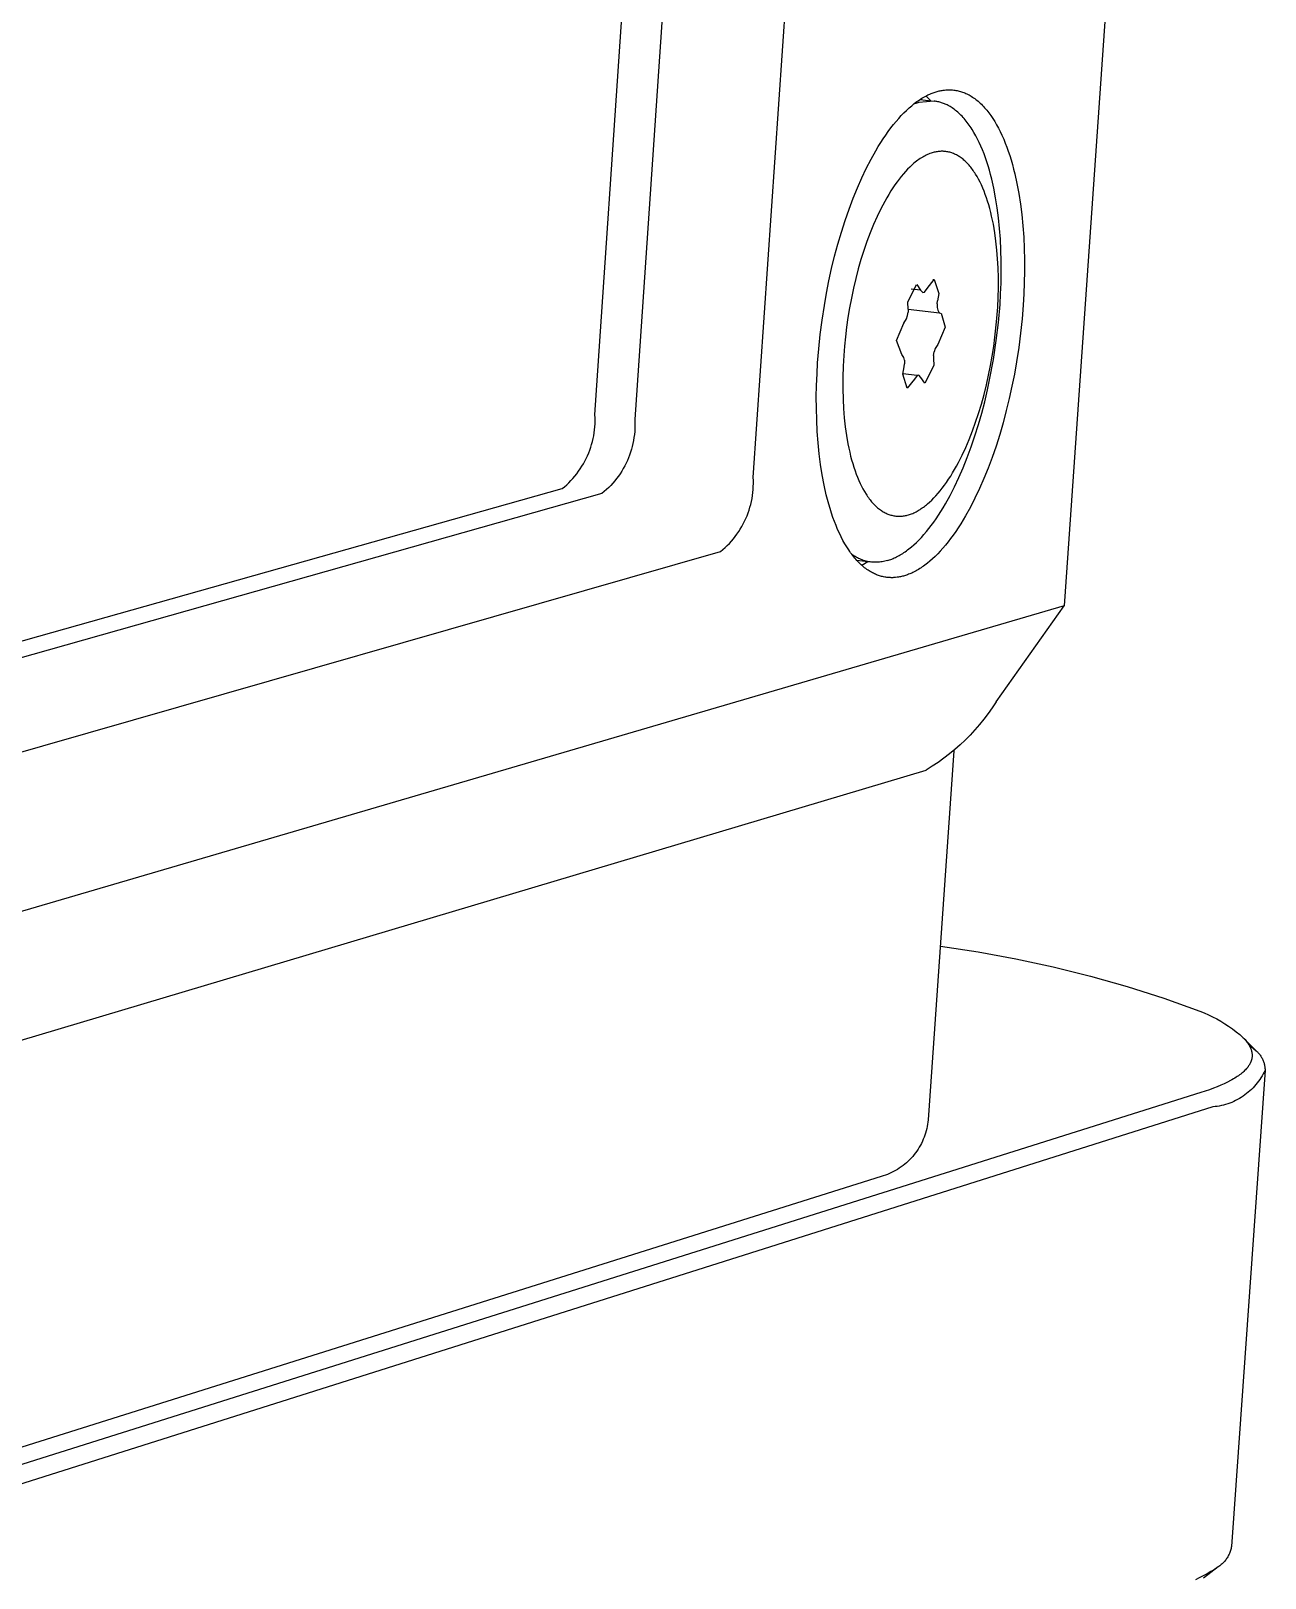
# Model space of a CAD drawing. Header units: millimetres. Extents: x -573 to 3430, y 0 to 3769.
# Drawn here: x 1821.39 to 1840.83, y 327.97 to 352.34 of the extents above; entities that cross this region are included whole.
import ezdxf

# ---------------------------------------------------------------- set-up
doc = ezdxf.new("R2010")
doc.units = ezdxf.units.MM
doc.layers.add('01 Basic thick', color=7, linetype='Continuous', lineweight=35)

msp = doc.modelspace()

# ---------------------------------------------------------------- linework, layer by layer
at = {"layer": '01 Basic thick', "lineweight": -3}
for p, q in [((1839.947, 376.052), (1837.663, 343.284)), ((1832.766, 345.304), (1834.551, 371.412)), ((1830.272, 346.294), (1831.899, 370.324)), ((1832.531, 370.265), (1830.899, 346.218)), ((1835.566, 351.352), (1835.582, 351.359)), ((1835.582, 351.359), (1835.599, 351.365)), ((1835.599, 351.365), (1835.614, 351.371)), ((1835.614, 351.371), (1835.63, 351.376)), ((1835.63, 351.376), (1835.646, 351.381)), ((1835.646, 351.381), (1835.662, 351.386)), ((1835.662, 351.386), (1835.678, 351.39)), ((1835.678, 351.39), (1835.694, 351.394)), ((1835.694, 351.394), (1835.71, 351.397)), ((1835.71, 351.397), (1835.725, 351.401)), ((1835.725, 351.401), (1835.741, 351.403)), ((1835.741, 351.403), (1835.757, 351.406)), ((1835.757, 351.406), (1835.778, 351.408)), ((1835.778, 351.408), (1835.799, 351.41)), ((1835.799, 351.41), (1835.819, 351.412)), ((1835.819, 351.412), (1835.84, 351.412)), ((1835.84, 351.412), (1835.861, 351.412)), ((1835.861, 351.412), (1835.882, 351.412)), ((1835.882, 351.412), (1835.903, 351.41)), ((1835.903, 351.41), (1835.924, 351.408)), ((1835.924, 351.408), (1835.941, 351.406)), ((1835.941, 351.406), (1835.959, 351.403)), ((1835.959, 351.403), (1835.976, 351.4)), ((1835.976, 351.4), (1835.994, 351.396)), ((1835.994, 351.396), (1836.011, 351.392)), ((1836.011, 351.392), (1836.029, 351.387)), ((1836.029, 351.387), (1836.046, 351.382)), ((1836.046, 351.382), (1836.064, 351.376)), ((1836.064, 351.376), (1836.081, 351.37)), ((1836.081, 351.37), (1836.098, 351.363)), ((1836.098, 351.363), (1836.116, 351.355)), ((1835.18, 351.088), (1835.221, 351.126)), ((1835.221, 351.126), (1835.262, 351.161)), ((1835.262, 351.161), (1835.302, 351.194)), ((1835.376, 351.213), (1835.29, 351.184)), ((1835.302, 351.194), (1835.323, 351.21)), ((1835.318, 351.206), (1835.33, 351.199)), ((1835.323, 351.21), (1835.343, 351.225)), ((1835.343, 351.225), (1835.363, 351.239)), ((1835.363, 351.239), (1835.383, 351.253)), ((1835.617, 351.232), (1835.376, 351.213)), ((1835.383, 351.253), (1835.403, 351.266)), ((1835.391, 351.258), (1835.617, 351.233)), ((1835.403, 351.266), (1835.423, 351.278)), ((1835.423, 351.278), (1835.442, 351.29)), ((1835.442, 351.29), (1835.462, 351.301)), ((1835.462, 351.301), (1835.482, 351.312)), ((1835.482, 351.312), (1835.501, 351.322)), ((1835.564, 351.239), (1835.489, 351.313)), ((1835.501, 351.322), (1835.518, 351.33)), ((1835.518, 351.33), (1835.534, 351.338)), ((1835.534, 351.338), (1835.55, 351.345)), ((1835.55, 351.345), (1835.566, 351.352)), ((1835.631, 351.231), (1835.617, 351.232)), ((1835.646, 351.228), (1835.631, 351.231)), ((1835.66, 351.226), (1835.646, 351.228)), ((1835.675, 351.223), (1835.66, 351.226)), ((1835.69, 351.22), (1835.675, 351.223)), ((1835.704, 351.216), (1835.69, 351.22)), ((1835.719, 351.212), (1835.704, 351.216)), ((1835.733, 351.207), (1835.719, 351.212)), ((1835.747, 351.203), (1835.733, 351.207)), ((1835.762, 351.197), (1835.747, 351.203)), ((1835.776, 351.192), (1835.762, 351.197)), ((1835.791, 351.186), (1835.776, 351.192)), ((1835.805, 351.179), (1835.791, 351.186)), ((1835.819, 351.173), (1835.805, 351.179)), ((1835.834, 351.165), (1835.819, 351.173)), ((1835.848, 351.158), (1835.834, 351.165)), ((1835.866, 351.148), (1835.848, 351.158)), ((1835.883, 351.137), (1835.866, 351.148)), ((1835.901, 351.126), (1835.883, 351.137)), ((1835.918, 351.114), (1835.901, 351.126)), ((1835.936, 351.101), (1835.918, 351.114)), ((1836.116, 351.355), (1836.133, 351.347)), ((1836.133, 351.347), (1836.15, 351.339)), ((1836.15, 351.339), (1836.167, 351.33)), ((1836.167, 351.33), (1836.184, 351.32)), ((1836.184, 351.32), (1836.201, 351.31)), ((1836.201, 351.31), (1836.219, 351.298)), ((1836.219, 351.298), (1836.237, 351.286)), ((1836.237, 351.286), (1836.255, 351.274)), ((1836.255, 351.274), (1836.273, 351.26)), ((1836.273, 351.26), (1836.29, 351.246)), ((1836.29, 351.246), (1836.308, 351.232)), ((1836.308, 351.232), (1836.325, 351.216)), ((1836.325, 351.216), (1836.343, 351.2)), ((1836.343, 351.2), (1836.36, 351.184)), ((1836.36, 351.184), (1836.377, 351.167)), ((1836.377, 351.167), (1836.394, 351.149)), ((1836.394, 351.149), (1836.411, 351.13)), ((1836.411, 351.13), (1836.427, 351.111)), ((1834.975, 350.863), (1835.016, 350.913)), ((1835.016, 350.913), (1835.057, 350.961)), ((1835.057, 350.961), (1835.098, 351.006)), ((1835.098, 351.006), (1835.139, 351.048)), ((1835.139, 351.048), (1835.18, 351.088)), ((1835.953, 351.088), (1835.936, 351.101)), ((1835.97, 351.074), (1835.953, 351.088)), ((1835.987, 351.059), (1835.97, 351.074)), ((1836.004, 351.044), (1835.987, 351.059)), ((1836.021, 351.028), (1836.004, 351.044)), ((1836.038, 351.011), (1836.021, 351.028)), ((1836.055, 350.994), (1836.038, 351.011)), ((1836.071, 350.976), (1836.055, 350.994)), ((1836.088, 350.958), (1836.071, 350.976)), ((1836.104, 350.939), (1836.088, 350.958)), ((1836.12, 350.919), (1836.104, 350.939)), ((1836.136, 350.899), (1836.12, 350.919)), ((1836.151, 350.878), (1836.136, 350.899)), ((1836.167, 350.857), (1836.151, 350.878)), ((1836.427, 351.111), (1836.444, 351.092)), ((1836.444, 351.092), (1836.46, 351.071)), ((1836.46, 351.071), (1836.476, 351.05)), ((1836.476, 351.05), (1836.492, 351.029)), ((1836.492, 351.029), (1836.508, 351.007)), ((1836.508, 351.007), (1836.539, 350.961)), ((1836.539, 350.961), (1836.57, 350.912)), ((1836.57, 350.912), (1836.6, 350.862)), ((1834.774, 350.58), (1834.813, 350.641)), ((1834.813, 350.641), (1834.852, 350.699)), ((1834.852, 350.699), (1834.893, 350.756)), ((1834.893, 350.756), (1834.934, 350.811)), ((1834.934, 350.811), (1834.975, 350.863)), ((1836.182, 350.835), (1836.167, 350.857)), ((1836.198, 350.812), (1836.182, 350.835)), ((1836.213, 350.788), (1836.198, 350.812)), ((1836.242, 350.74), (1836.213, 350.788)), ((1836.271, 350.689), (1836.242, 350.74)), ((1836.299, 350.636), (1836.271, 350.689)), ((1836.326, 350.58), (1836.299, 350.636)), ((1836.6, 350.862), (1836.629, 350.808)), ((1836.629, 350.808), (1836.657, 350.753)), ((1836.657, 350.753), (1836.684, 350.695)), ((1836.684, 350.695), (1836.711, 350.635)), ((1836.711, 350.635), (1836.736, 350.573)), ((1834.621, 350.317), (1834.697, 350.453)), ((1834.697, 350.453), (1834.735, 350.518)), ((1834.735, 350.518), (1834.774, 350.58)), ((1835.492, 350.383), (1835.473, 350.373)), ((1835.511, 350.391), (1835.492, 350.383)), ((1835.529, 350.399), (1835.511, 350.391)), ((1835.548, 350.407), (1835.529, 350.399)), ((1835.566, 350.413), (1835.548, 350.407)), ((1835.584, 350.419), (1835.566, 350.413)), ((1835.602, 350.424), (1835.584, 350.419)), ((1835.618, 350.428), (1835.602, 350.424)), ((1835.633, 350.432), (1835.618, 350.428)), ((1835.648, 350.435), (1835.633, 350.432)), ((1835.663, 350.437), (1835.648, 350.435)), ((1835.678, 350.439), (1835.663, 350.437)), ((1835.693, 350.441), (1835.678, 350.439)), ((1835.709, 350.442), (1835.693, 350.441)), ((1835.724, 350.443), (1835.709, 350.442)), ((1835.739, 350.443), (1835.724, 350.443)), ((1835.755, 350.443), (1835.739, 350.443)), ((1835.77, 350.442), (1835.755, 350.443)), ((1835.785, 350.441), (1835.77, 350.442)), ((1835.8, 350.439), (1835.785, 350.441)), ((1835.816, 350.437), (1835.8, 350.439)), ((1835.831, 350.434), (1835.816, 350.437)), ((1835.846, 350.431), (1835.831, 350.434)), ((1835.862, 350.427), (1835.846, 350.431)), ((1835.877, 350.423), (1835.862, 350.427)), ((1835.892, 350.418), (1835.877, 350.423)), ((1835.907, 350.412), (1835.892, 350.418)), ((1835.922, 350.407), (1835.907, 350.412)), ((1835.937, 350.4), (1835.922, 350.407)), ((1835.952, 350.393), (1835.937, 350.4)), ((1835.967, 350.386), (1835.952, 350.393)), ((1835.982, 350.378), (1835.967, 350.386)), ((1836.353, 350.522), (1836.326, 350.58)), ((1836.377, 350.464), (1836.353, 350.522)), ((1836.401, 350.404), (1836.377, 350.464)), ((1836.423, 350.342), (1836.401, 350.404)), ((1836.736, 350.573), (1836.76, 350.51)), ((1836.76, 350.51), (1836.784, 350.444)), ((1836.784, 350.444), (1836.806, 350.376)), ((1834.475, 350.023), (1834.547, 350.174)), ((1834.547, 350.174), (1834.621, 350.317)), ((1835.198, 350.162), (1835.164, 350.126)), ((1835.231, 350.195), (1835.198, 350.162)), ((1835.265, 350.226), (1835.231, 350.195)), ((1835.281, 350.241), (1835.265, 350.226)), ((1835.298, 350.255), (1835.281, 350.241)), ((1835.318, 350.271), (1835.298, 350.255)), ((1835.337, 350.287), (1835.318, 350.271)), ((1835.357, 350.301), (1835.337, 350.287)), ((1835.376, 350.315), (1835.357, 350.301)), ((1835.396, 350.328), (1835.376, 350.315)), ((1835.415, 350.341), (1835.396, 350.328)), ((1835.435, 350.352), (1835.415, 350.341)), ((1835.454, 350.363), (1835.435, 350.352)), ((1835.473, 350.373), (1835.454, 350.363)), ((1835.997, 350.369), (1835.982, 350.378)), ((1836.012, 350.36), (1835.997, 350.369)), ((1836.027, 350.35), (1836.012, 350.36)), ((1836.041, 350.34), (1836.027, 350.35)), ((1836.056, 350.329), (1836.041, 350.34)), ((1836.07, 350.317), (1836.056, 350.329)), ((1836.085, 350.305), (1836.07, 350.317)), ((1836.098, 350.293), (1836.085, 350.305)), ((1836.112, 350.28), (1836.098, 350.293)), ((1836.126, 350.267), (1836.112, 350.28)), ((1836.139, 350.253), (1836.126, 350.267)), ((1836.153, 350.238), (1836.139, 350.253)), ((1836.166, 350.223), (1836.153, 350.238)), ((1836.179, 350.208), (1836.166, 350.223)), ((1836.192, 350.192), (1836.179, 350.208)), ((1836.205, 350.175), (1836.192, 350.192)), ((1836.218, 350.158), (1836.205, 350.175)), ((1836.231, 350.14), (1836.218, 350.158)), ((1836.243, 350.122), (1836.231, 350.14)), ((1836.445, 350.278), (1836.423, 350.342)), ((1836.466, 350.212), (1836.445, 350.278)), ((1836.486, 350.145), (1836.466, 350.212)), ((1836.505, 350.076), (1836.486, 350.145)), ((1836.806, 350.376), (1836.828, 350.307)), ((1836.828, 350.307), (1836.848, 350.235)), ((1836.848, 350.235), (1836.868, 350.162)), ((1836.868, 350.162), (1836.886, 350.088)), ((1834.406, 349.866), (1834.475, 350.023)), ((1834.998, 349.916), (1834.965, 349.868)), ((1835.031, 349.962), (1834.998, 349.916)), ((1835.064, 350.006), (1835.031, 349.962)), ((1835.098, 350.048), (1835.064, 350.006)), ((1835.131, 350.088), (1835.098, 350.048)), ((1835.164, 350.126), (1835.131, 350.088)), ((1836.255, 350.103), (1836.243, 350.122)), ((1836.268, 350.084), (1836.255, 350.103)), ((1836.292, 350.044), (1836.268, 350.084)), ((1836.315, 350.002), (1836.292, 350.044)), ((1836.338, 349.959), (1836.315, 350.002)), ((1836.36, 349.913), (1836.338, 349.959)), ((1836.381, 349.865), (1836.36, 349.913)), ((1836.522, 350.005), (1836.505, 350.076)), ((1836.555, 349.86), (1836.522, 350.005)), ((1836.886, 350.088), (1836.92, 349.935)), ((1836.92, 349.935), (1836.949, 349.776)), ((1834.275, 349.534), (1834.339, 349.703)), ((1834.339, 349.703), (1834.406, 349.866)), ((1834.836, 349.655), (1834.805, 349.597)), ((1834.868, 349.711), (1834.836, 349.655)), ((1834.9, 349.765), (1834.868, 349.711)), ((1834.932, 349.818), (1834.9, 349.765)), ((1834.965, 349.868), (1834.932, 349.818)), ((1836.401, 349.816), (1836.381, 349.865)), ((1836.421, 349.765), (1836.401, 349.816)), ((1836.44, 349.712), (1836.421, 349.765)), ((1836.458, 349.657), (1836.44, 349.712)), ((1836.475, 349.6), (1836.458, 349.657)), ((1836.584, 349.709), (1836.555, 349.86)), ((1836.609, 349.554), (1836.584, 349.709)), ((1836.949, 349.776), (1836.975, 349.613)), ((1834.213, 349.353), (1834.275, 349.534)), ((1834.716, 349.416), (1834.66, 349.29)), ((1834.774, 349.537), (1834.716, 349.416)), ((1834.805, 349.597), (1834.774, 349.537)), ((1836.491, 349.541), (1836.475, 349.6)), ((1836.507, 349.481), (1836.491, 349.541)), ((1836.521, 349.42), (1836.507, 349.481)), ((1836.535, 349.357), (1836.521, 349.42)), ((1836.63, 349.396), (1836.609, 349.554)), ((1836.975, 349.613), (1836.996, 349.446)), ((1836.996, 349.446), (1837.013, 349.271)), ((1834.099, 348.98), (1834.154, 349.168)), ((1834.154, 349.168), (1834.213, 349.353)), ((1834.66, 349.29), (1834.606, 349.158)), ((1836.548, 349.293), (1836.535, 349.357)), ((1836.57, 349.161), (1836.548, 349.293)), ((1836.647, 349.228), (1836.63, 349.396)), ((1836.659, 349.058), (1836.647, 349.228)), ((1837.013, 349.271), (1837.026, 349.093)), ((1834.048, 348.789), (1834.099, 348.98)), ((1834.555, 349.021), (1834.507, 348.881)), ((1834.606, 349.158), (1834.555, 349.021)), ((1836.589, 349.026), (1836.57, 349.161)), ((1836.604, 348.888), (1836.589, 349.026)), ((1836.668, 348.886), (1836.659, 349.058)), ((1837.026, 349.093), (1837.034, 348.914)), ((1834.001, 348.596), (1834.048, 348.789)), ((1834.462, 348.737), (1834.42, 348.59)), ((1834.507, 348.881), (1834.462, 348.737)), ((1836.616, 348.748), (1836.604, 348.888)), ((1836.623, 348.606), (1836.616, 348.748)), ((1836.672, 348.713), (1836.668, 348.886)), ((1836.672, 348.541), (1836.672, 348.713)), ((1837.034, 348.914), (1837.038, 348.734)), ((1837.038, 348.734), (1837.039, 348.554)), ((1833.958, 348.402), (1834.001, 348.596)), ((1834.381, 348.442), (1834.344, 348.287)), ((1834.42, 348.59), (1834.381, 348.442)), ((1836.628, 348.451), (1836.623, 348.606)), ((1836.628, 348.296), (1836.628, 348.451)), ((1836.669, 348.368), (1836.672, 348.541)), ((1837.039, 348.554), (1837.035, 348.374)), ((1833.886, 348.016), (1833.92, 348.209)), ((1833.92, 348.209), (1833.958, 348.402)), ((1834.344, 348.287), (1834.312, 348.132)), ((1835.2, 348.068), (1835.34, 348.346)), ((1835.403, 348.256), (1835.256, 348.273)), ((1835.341, 348.346), (1835.403, 348.256)), ((1835.403, 348.256), (1835.438, 348.219)), ((1835.438, 348.219), (1835.463, 348.226)), ((1835.463, 348.226), (1835.504, 348.284)), ((1835.504, 348.284), (1835.617, 348.423)), ((1835.593, 348.426), (1835.617, 348.423)), ((1835.617, 348.423), (1835.688, 348.203)), ((1835.688, 348.203), (1835.669, 348.087)), ((1836.624, 348.142), (1836.628, 348.296)), ((1836.653, 348.028), (1836.663, 348.197)), ((1836.663, 348.197), (1836.669, 348.368)), ((1837.028, 348.196), (1837.018, 348.019)), ((1837.035, 348.374), (1837.028, 348.196)), ((1833.85, 347.784), (1833.886, 348.016)), ((1834.282, 347.977), (1834.257, 347.823)), ((1834.312, 348.132), (1834.282, 347.977)), ((1835.204, 347.958), (1835.2, 348.068)), ((1835.204, 347.958), (1835.206, 347.912)), ((1835.204, 347.955), (1835.206, 347.955)), ((1835.7, 347.894), (1835.206, 347.953)), ((1835.661, 348.039), (1835.669, 348.087)), ((1835.661, 348.039), (1835.664, 347.985)), ((1835.664, 347.985), (1835.672, 347.94)), ((1836.6, 347.756), (1836.617, 347.989)), ((1836.617, 347.989), (1836.624, 348.142)), ((1836.629, 347.749), (1836.653, 348.028)), ((1837.018, 348.019), (1837, 347.803)), ((1833.821, 347.556), (1833.85, 347.784)), ((1834.257, 347.823), (1834.235, 347.671)), ((1835.022, 347.461), (1835.139, 347.737)), ((1835.139, 347.737), (1835.132, 347.738)), ((1835.139, 347.737), (1835.18, 347.802)), ((1835.18, 347.802), (1835.195, 347.855)), ((1835.195, 347.855), (1835.206, 347.912)), ((1835.672, 347.94), (1835.693, 347.898)), ((1835.701, 347.897), (1835.705, 347.896)), ((1835.705, 347.895), (1835.717, 347.895)), ((1835.724, 347.893), (1835.788, 347.675)), ((1836.574, 347.517), (1836.6, 347.756)), ((1836.595, 347.461), (1836.629, 347.749)), ((1837, 347.803), (1836.977, 347.581)), ((1833.798, 347.332), (1833.821, 347.556)), ((1834.217, 347.52), (1834.202, 347.373)), ((1834.235, 347.671), (1834.217, 347.52)), ((1835.105, 347.242), (1835.022, 347.461)), ((1835.788, 347.675), (1835.671, 347.401)), ((1836.551, 347.166), (1836.595, 347.461)), ((1836.554, 347.369), (1836.574, 347.517)), ((1836.977, 347.581), (1836.948, 347.354)), ((1833.78, 347.114), (1833.798, 347.332)), ((1834.191, 347.229), (1834.181, 347.057)), ((1834.202, 347.373), (1834.191, 347.229)), ((1835.138, 347.197), (1835.105, 347.242)), ((1835.605, 347.225), (1835.615, 347.283)), ((1835.605, 347.225), (1835.606, 347.18)), ((1835.631, 347.335), (1835.615, 347.283)), ((1835.671, 347.401), (1835.631, 347.335)), ((1836.503, 347.067), (1836.53, 347.219)), ((1836.53, 347.219), (1836.554, 347.369)), ((1836.948, 347.354), (1836.913, 347.125)), ((1833.77, 346.936), (1833.78, 347.114)), ((1834.181, 347.057), (1834.176, 346.884)), ((1835.122, 346.933), (1835.142, 347.049)), ((1835.147, 347.151), (1835.138, 347.197)), ((1835.142, 347.049), (1835.15, 347.098)), ((1835.147, 347.151), (1835.15, 347.098)), ((1835.61, 347.07), (1835.471, 346.792)), ((1835.606, 347.18), (1835.61, 347.07)), ((1836.472, 346.915), (1836.503, 347.067)), ((1836.495, 346.868), (1836.551, 347.166)), ((1836.913, 347.125), (1836.879, 346.934)), ((1833.759, 346.575), (1833.763, 346.756)), ((1833.763, 346.756), (1833.77, 346.936)), ((1834.176, 346.884), (1834.175, 346.709)), ((1835.193, 346.713), (1835.122, 346.933)), ((1835.348, 346.911), (1835.123, 346.938)), ((1835.306, 346.853), (1835.193, 346.713)), ((1835.348, 346.911), (1835.306, 346.853)), ((1835.372, 346.918), (1835.348, 346.911)), ((1835.408, 346.882), (1835.372, 346.918)), ((1835.469, 346.792), (1835.408, 346.882)), ((1836.401, 346.613), (1836.438, 346.764)), ((1836.438, 346.764), (1836.472, 346.915)), ((1836.456, 346.684), (1836.495, 346.868)), ((1836.841, 346.742), (1836.799, 346.55)), ((1836.879, 346.934), (1836.841, 346.742)), ((1833.76, 346.393), (1833.759, 346.575)), ((1834.175, 346.709), (1834.18, 346.534)), ((1834.18, 346.534), (1834.188, 346.39)), ((1836.36, 346.463), (1836.401, 346.613)), ((1836.365, 346.318), (1836.413, 346.5)), ((1836.413, 346.5), (1836.456, 346.684)), ((1836.799, 346.55), (1836.752, 346.359)), ((1830.274, 346.246), (1830.272, 346.294)), ((1830.275, 346.199), (1830.274, 346.246)), ((1833.765, 346.212), (1833.76, 346.393)), ((1834.188, 346.39), (1834.199, 346.247)), ((1834.199, 346.247), (1834.215, 346.106)), ((1836.269, 346.176), (1836.315, 346.316)), ((1836.313, 346.138), (1836.365, 346.318)), ((1836.315, 346.316), (1836.36, 346.463)), ((1836.752, 346.359), (1836.702, 346.169)), ((1830.252, 345.964), (1830.26, 346.011)), ((1830.26, 346.011), (1830.266, 346.058)), ((1830.266, 346.058), (1830.271, 346.105)), ((1830.271, 346.105), (1830.273, 346.152)), ((1830.273, 346.152), (1830.275, 346.199)), ((1830.898, 346.029), (1830.893, 345.982)), ((1830.901, 346.076), (1830.898, 346.029)), ((1830.899, 346.218), (1830.901, 346.171)), ((1830.901, 346.171), (1830.902, 346.123)), ((1830.902, 346.123), (1830.901, 346.076)), ((1833.774, 346.032), (1833.765, 346.212)), ((1833.787, 345.853), (1833.774, 346.032)), ((1834.215, 346.106), (1834.234, 345.968)), ((1836.167, 345.906), (1836.219, 346.039)), ((1836.219, 346.039), (1836.269, 346.176)), ((1836.258, 345.961), (1836.313, 346.138)), ((1836.702, 346.169), (1836.648, 345.982)), ((1830.191, 345.736), (1830.206, 345.781)), ((1830.206, 345.781), (1830.22, 345.826)), ((1830.22, 345.826), (1830.232, 345.872)), ((1830.232, 345.872), (1830.243, 345.918)), ((1830.243, 345.918), (1830.252, 345.964)), ((1830.86, 345.796), (1830.847, 345.75)), ((1830.87, 345.842), (1830.86, 345.796)), ((1830.88, 345.888), (1830.87, 345.842)), ((1830.887, 345.935), (1830.88, 345.888)), ((1830.893, 345.982), (1830.887, 345.935)), ((1833.804, 345.677), (1833.787, 345.853)), ((1834.234, 345.968), (1834.258, 345.835)), ((1834.258, 345.835), (1834.271, 345.77)), ((1834.271, 345.77), (1834.285, 345.706)), ((1836.056, 345.657), (1836.113, 345.779)), ((1836.113, 345.779), (1836.167, 345.906)), ((1836.137, 345.62), (1836.2, 345.788)), ((1836.2, 345.788), (1836.258, 345.961)), ((1836.59, 345.799), (1836.528, 345.619)), ((1836.648, 345.982), (1836.59, 345.799)), ((1830.067, 345.482), (1830.091, 345.522)), ((1830.091, 345.522), (1830.114, 345.564)), ((1830.114, 345.564), (1830.135, 345.606)), ((1830.135, 345.606), (1830.155, 345.649)), ((1830.155, 345.649), (1830.174, 345.692)), ((1830.174, 345.692), (1830.191, 345.736)), ((1830.763, 345.53), (1830.741, 345.487)), ((1830.783, 345.573), (1830.763, 345.53)), ((1830.801, 345.616), (1830.783, 345.573)), ((1830.818, 345.66), (1830.801, 345.616)), ((1830.833, 345.705), (1830.818, 345.66)), ((1830.847, 345.75), (1830.833, 345.705)), ((1833.826, 345.51), (1833.804, 345.677)), ((1833.852, 345.346), (1833.826, 345.51)), ((1834.285, 345.706), (1834.3, 345.644)), ((1834.3, 345.644), (1834.316, 345.583)), ((1834.316, 345.583), (1834.333, 345.524)), ((1834.333, 345.524), (1834.351, 345.466)), ((1835.967, 345.485), (1835.997, 345.54)), ((1835.997, 345.54), (1836.056, 345.657)), ((1836.072, 345.457), (1836.137, 345.62)), ((1836.528, 345.619), (1836.465, 345.451)), ((1829.894, 345.257), (1829.926, 345.292)), ((1829.926, 345.292), (1829.957, 345.328)), ((1829.957, 345.328), (1829.986, 345.365)), ((1829.986, 345.365), (1830.014, 345.403)), ((1830.014, 345.403), (1830.041, 345.442)), ((1830.041, 345.442), (1830.067, 345.482)), ((1830.613, 345.289), (1830.584, 345.252)), ((1830.642, 345.327), (1830.613, 345.289)), ((1830.669, 345.366), (1830.642, 345.327)), ((1830.694, 345.405), (1830.669, 345.366)), ((1830.718, 345.446), (1830.694, 345.405)), ((1830.741, 345.487), (1830.718, 345.446)), ((1832.768, 345.257), (1832.766, 345.304)), ((1833.882, 345.187), (1833.852, 345.346)), ((1834.351, 345.466), (1834.369, 345.412)), ((1834.369, 345.412), (1834.388, 345.36)), ((1834.388, 345.36), (1834.408, 345.309)), ((1834.408, 345.309), (1834.428, 345.26)), ((1835.81, 345.229), (1835.843, 345.278)), ((1835.843, 345.278), (1835.876, 345.328)), ((1835.876, 345.328), (1835.907, 345.379)), ((1835.907, 345.379), (1835.937, 345.431)), ((1835.937, 345.431), (1835.967, 345.485)), ((1835.938, 345.161), (1836.006, 345.305)), ((1836.006, 345.305), (1836.072, 345.457)), ((1836.399, 345.288), (1836.33, 345.132)), ((1836.465, 345.451), (1836.399, 345.288)), ((1812.721, 340.328), (1829.755, 345.13)), ((1830.382, 345.053), (1813.071, 340.162)), ((1829.755, 345.13), (1829.791, 345.16)), ((1829.791, 345.16), (1829.827, 345.191)), ((1829.827, 345.191), (1829.861, 345.224)), ((1829.861, 345.224), (1829.894, 345.257)), ((1830.418, 345.083), (1830.382, 345.053)), ((1830.454, 345.115), (1830.418, 345.083)), ((1830.488, 345.147), (1830.454, 345.115)), ((1830.521, 345.181), (1830.488, 345.147)), ((1830.553, 345.216), (1830.521, 345.181)), ((1830.584, 345.252), (1830.553, 345.216)), ((1832.746, 344.975), (1832.754, 345.021)), ((1832.754, 345.021), (1832.76, 345.068)), ((1832.76, 345.068), (1832.764, 345.115)), ((1832.764, 345.115), (1832.767, 345.162)), ((1832.767, 345.162), (1832.768, 345.21)), ((1832.768, 345.21), (1832.768, 345.257)), ((1833.917, 345.034), (1833.882, 345.187)), ((1833.936, 344.959), (1833.917, 345.034)), ((1834.428, 345.26), (1834.45, 345.213)), ((1834.45, 345.213), (1834.472, 345.168)), ((1834.472, 345.168), (1834.494, 345.125)), ((1834.494, 345.125), (1834.518, 345.084)), ((1834.518, 345.084), (1834.542, 345.045)), ((1834.542, 345.045), (1834.554, 345.026)), ((1834.554, 345.026), (1834.567, 345.008)), ((1835.644, 345.019), (1835.678, 345.057)), ((1835.678, 345.057), (1835.711, 345.097)), ((1835.711, 345.097), (1835.744, 345.139)), ((1835.744, 345.139), (1835.777, 345.183)), ((1835.777, 345.183), (1835.81, 345.229)), ((1835.795, 344.893), (1835.867, 345.023)), ((1835.867, 345.023), (1835.938, 345.161)), ((1836.33, 345.132), (1836.259, 344.982)), ((1832.685, 344.747), (1832.7, 344.792)), ((1832.7, 344.792), (1832.714, 344.837)), ((1832.714, 344.837), (1832.726, 344.883)), ((1832.726, 344.883), (1832.737, 344.929)), ((1832.737, 344.929), (1832.746, 344.975)), ((1833.956, 344.886), (1833.936, 344.959)), ((1833.976, 344.815), (1833.956, 344.886)), ((1833.998, 344.746), (1833.976, 344.815)), ((1834.567, 345.008), (1834.579, 344.99)), ((1834.579, 344.99), (1834.592, 344.972)), ((1834.592, 344.972), (1834.605, 344.956)), ((1834.605, 344.956), (1834.618, 344.939)), ((1834.618, 344.939), (1834.631, 344.924)), ((1834.631, 344.924), (1834.644, 344.908)), ((1834.644, 344.908), (1834.657, 344.894)), ((1834.657, 344.894), (1834.67, 344.879)), ((1834.67, 344.879), (1834.684, 344.866)), ((1834.684, 344.866), (1834.698, 344.853)), ((1834.698, 344.853), (1834.711, 344.84)), ((1834.711, 344.84), (1834.725, 344.828)), ((1834.725, 344.828), (1834.74, 344.816)), ((1834.74, 344.816), (1834.754, 344.805)), ((1834.754, 344.805), (1834.769, 344.794)), ((1834.769, 344.794), (1834.784, 344.784)), ((1834.784, 344.784), (1834.798, 344.775)), ((1835.349, 344.776), (1835.365, 344.785)), ((1835.365, 344.785), (1835.381, 344.794)), ((1835.381, 344.794), (1835.397, 344.804)), ((1835.397, 344.804), (1835.413, 344.815)), ((1835.413, 344.815), (1835.429, 344.826)), ((1835.429, 344.826), (1835.446, 344.838)), ((1835.446, 344.838), (1835.462, 344.85)), ((1835.462, 344.85), (1835.478, 344.863)), ((1835.478, 344.863), (1835.495, 344.876)), ((1835.495, 344.876), (1835.511, 344.89)), ((1835.511, 344.89), (1835.544, 344.919)), ((1835.544, 344.919), (1835.578, 344.95)), ((1835.578, 344.95), (1835.611, 344.984)), ((1835.611, 344.984), (1835.644, 345.019)), ((1835.721, 344.77), (1835.758, 344.83)), ((1835.758, 344.83), (1835.795, 344.893)), ((1836.186, 344.838), (1836.111, 344.703)), ((1836.259, 344.982), (1836.186, 344.838)), ((1832.586, 344.533), (1832.608, 344.575)), ((1832.608, 344.575), (1832.63, 344.617)), ((1832.63, 344.617), (1832.65, 344.66)), ((1832.65, 344.66), (1832.668, 344.703)), ((1832.668, 344.703), (1832.685, 344.747)), ((1834.021, 344.678), (1833.998, 344.746)), ((1834.045, 344.613), (1834.021, 344.678)), ((1834.07, 344.549), (1834.045, 344.613)), ((1834.095, 344.488), (1834.07, 344.549)), ((1834.798, 344.775), (1834.813, 344.766)), ((1834.813, 344.766), (1834.828, 344.758)), ((1834.828, 344.758), (1834.843, 344.75)), ((1834.843, 344.75), (1834.858, 344.743)), ((1834.858, 344.743), (1834.873, 344.736)), ((1834.873, 344.736), (1834.888, 344.73)), ((1834.888, 344.73), (1834.903, 344.724)), ((1834.903, 344.724), (1834.919, 344.719)), ((1834.919, 344.719), (1834.934, 344.714)), ((1834.934, 344.714), (1834.949, 344.71)), ((1834.949, 344.71), (1834.964, 344.707)), ((1834.964, 344.707), (1834.98, 344.704)), ((1834.98, 344.704), (1834.995, 344.701)), ((1834.995, 344.701), (1835.01, 344.699)), ((1835.01, 344.699), (1835.026, 344.698)), ((1835.026, 344.698), (1835.041, 344.697)), ((1835.041, 344.697), (1835.056, 344.696)), ((1835.056, 344.696), (1835.072, 344.696)), ((1835.072, 344.696), (1835.087, 344.697)), ((1835.087, 344.697), (1835.102, 344.698)), ((1835.102, 344.698), (1835.118, 344.699)), ((1835.118, 344.699), (1835.133, 344.701)), ((1835.133, 344.701), (1835.148, 344.703)), ((1835.148, 344.703), (1835.163, 344.706)), ((1835.163, 344.706), (1835.178, 344.709)), ((1835.178, 344.709), (1835.193, 344.713)), ((1835.193, 344.713), (1835.209, 344.717)), ((1835.209, 344.717), (1835.226, 344.722)), ((1835.226, 344.722), (1835.243, 344.728)), ((1835.243, 344.728), (1835.26, 344.734)), ((1835.26, 344.734), (1835.278, 344.741)), ((1835.278, 344.741), (1835.295, 344.749)), ((1835.295, 344.749), (1835.313, 344.757)), ((1835.313, 344.757), (1835.331, 344.766)), ((1835.331, 344.766), (1835.349, 344.776)), ((1835.532, 344.501), (1835.57, 344.55)), ((1835.57, 344.55), (1835.608, 344.602)), ((1835.608, 344.602), (1835.646, 344.656)), ((1835.646, 344.656), (1835.684, 344.712)), ((1835.684, 344.712), (1835.721, 344.77)), ((1836.034, 344.575), (1835.995, 344.515)), ((1836.073, 344.638), (1836.034, 344.575)), ((1836.111, 344.703), (1836.073, 344.638)), ((1832.39, 344.268), (1832.421, 344.303)), ((1832.421, 344.303), (1832.452, 344.339)), ((1832.452, 344.339), (1832.481, 344.376)), ((1832.481, 344.376), (1832.509, 344.414)), ((1832.509, 344.414), (1832.536, 344.453)), ((1832.536, 344.453), (1832.562, 344.493)), ((1832.562, 344.493), (1832.586, 344.533)), ((1834.122, 344.428), (1834.095, 344.488)), ((1834.15, 344.371), (1834.122, 344.428)), ((1834.178, 344.316), (1834.15, 344.371)), ((1834.208, 344.263), (1834.178, 344.316)), ((1835.335, 344.282), (1835.375, 344.321)), ((1835.375, 344.321), (1835.415, 344.363)), ((1835.415, 344.363), (1835.454, 344.407)), ((1835.454, 344.407), (1835.494, 344.453)), ((1835.494, 344.453), (1835.532, 344.501)), ((1835.835, 344.291), (1835.794, 344.241)), ((1835.875, 344.344), (1835.835, 344.291)), ((1835.916, 344.399), (1835.875, 344.344)), ((1835.956, 344.457), (1835.916, 344.399)), ((1835.995, 344.515), (1835.956, 344.457)), ((1813.098, 338.655), (1832.251, 344.14)), ((1832.251, 344.14), (1832.287, 344.17)), ((1832.287, 344.17), (1832.323, 344.202)), ((1832.323, 344.202), (1832.357, 344.234)), ((1832.357, 344.234), (1832.39, 344.268)), ((1834.238, 344.213), (1834.208, 344.263)), ((1834.269, 344.165), (1834.238, 344.213)), ((1834.285, 344.142), (1834.269, 344.165)), ((1834.3, 344.12), (1834.285, 344.142)), ((1834.317, 344.098), (1834.3, 344.12)), ((1834.333, 344.077), (1834.317, 344.098)), ((1834.334, 344.085), (1834.317, 344.097)), ((1834.349, 344.056), (1834.333, 344.077)), ((1834.352, 344.073), (1834.334, 344.085)), ((1834.366, 344.036), (1834.349, 344.056)), ((1834.369, 344.062), (1834.352, 344.073)), ((1834.388, 344.051), (1834.369, 344.062)), ((1834.406, 344.041), (1834.388, 344.051)), ((1834.988, 344.038), (1835.007, 344.046)), ((1835.007, 344.046), (1835.025, 344.056)), ((1835.025, 344.056), (1835.044, 344.066)), ((1835.044, 344.066), (1835.063, 344.076)), ((1835.063, 344.076), (1835.082, 344.087)), ((1835.082, 344.087), (1835.101, 344.098)), ((1835.101, 344.098), (1835.12, 344.111)), ((1835.12, 344.111), (1835.14, 344.123)), ((1835.14, 344.123), (1835.159, 344.137)), ((1835.159, 344.137), (1835.178, 344.15)), ((1835.178, 344.15), (1835.198, 344.165)), ((1835.198, 344.165), (1835.217, 344.18)), ((1835.217, 344.18), (1835.257, 344.212)), ((1835.257, 344.212), (1835.296, 344.246)), ((1835.296, 344.246), (1835.335, 344.282)), ((1835.631, 344.064), (1835.59, 344.026)), ((1835.672, 344.105), (1835.631, 344.064)), ((1835.712, 344.148), (1835.672, 344.105)), ((1835.753, 344.193), (1835.712, 344.148)), ((1835.794, 344.241), (1835.753, 344.193)), ((1834.382, 344.017), (1834.366, 344.036)), ((1834.399, 343.998), (1834.382, 344.017)), ((1834.62, 343.974), (1834.399, 344.001)), ((1834.416, 343.98), (1834.399, 343.998)), ((1834.425, 344.031), (1834.406, 344.041)), ((1834.433, 343.963), (1834.416, 343.98)), ((1834.444, 344.023), (1834.425, 344.031)), ((1834.45, 343.946), (1834.433, 343.963)), ((1834.464, 344.014), (1834.444, 344.023)), ((1834.468, 343.93), (1834.45, 343.946)), ((1834.484, 344.007), (1834.464, 344.014)), ((1834.485, 343.914), (1834.468, 343.93)), ((1834.475, 343.926), (1834.572, 343.983)), ((1834.504, 344), (1834.484, 344.007)), ((1834.502, 343.899), (1834.485, 343.914)), ((1834.52, 343.885), (1834.502, 343.899)), ((1834.524, 343.994), (1834.504, 344)), ((1834.538, 343.871), (1834.52, 343.885)), ((1834.544, 343.989), (1834.524, 343.994)), ((1834.556, 343.858), (1834.538, 343.871)), ((1834.565, 343.984), (1834.544, 343.989)), ((1834.574, 343.846), (1834.556, 343.858)), ((1834.586, 343.98), (1834.565, 343.984)), ((1834.592, 343.834), (1834.574, 343.846)), ((1834.607, 343.976), (1834.586, 343.98)), ((1834.61, 343.823), (1834.592, 343.834)), ((1834.627, 343.974), (1834.607, 343.976)), ((1834.626, 343.814), (1834.61, 343.823)), ((1834.642, 343.805), (1834.626, 343.814)), ((1834.649, 343.972), (1834.627, 343.974)), ((1834.658, 343.797), (1834.642, 343.805)), ((1834.67, 343.97), (1834.649, 343.972)), ((1834.691, 343.97), (1834.67, 343.97)), ((1834.712, 343.97), (1834.691, 343.97)), ((1834.733, 343.971), (1834.712, 343.97)), ((1834.754, 343.973), (1834.733, 343.971)), ((1834.775, 343.975), (1834.754, 343.973)), ((1834.796, 343.978), (1834.775, 343.975)), ((1834.817, 343.982), (1834.796, 343.978)), ((1834.837, 343.986), (1834.817, 343.982)), ((1834.858, 343.991), (1834.837, 343.986)), ((1834.878, 343.997), (1834.858, 343.991)), ((1834.878, 343.997), (1834.896, 344.002)), ((1834.896, 344.002), (1834.914, 344.008)), ((1834.914, 344.008), (1834.933, 344.015)), ((1834.933, 344.015), (1834.951, 344.022)), ((1834.951, 344.022), (1834.969, 344.03)), ((1834.969, 344.03), (1834.988, 344.038)), ((1835.278, 343.809), (1835.262, 343.801)), ((1835.311, 343.826), (1835.278, 343.809)), ((1835.331, 343.836), (1835.311, 343.826)), ((1835.35, 343.847), (1835.331, 343.836)), ((1835.37, 343.859), (1835.35, 343.847)), ((1835.389, 343.871), (1835.37, 343.859)), ((1835.409, 343.884), (1835.389, 343.871)), ((1835.429, 343.897), (1835.409, 343.884)), ((1835.449, 343.911), (1835.429, 343.897)), ((1835.469, 343.926), (1835.449, 343.911)), ((1835.509, 343.957), (1835.469, 343.926)), ((1835.55, 343.99), (1835.509, 343.957)), ((1835.59, 344.026), (1835.55, 343.99)), ((1834.674, 343.789), (1834.658, 343.797)), ((1834.69, 343.782), (1834.674, 343.789)), ((1834.706, 343.775), (1834.69, 343.782)), ((1834.722, 343.769), (1834.706, 343.775)), ((1834.739, 343.763), (1834.722, 343.769)), ((1834.755, 343.758), (1834.739, 343.763)), ((1834.771, 343.753), (1834.755, 343.758)), ((1834.787, 343.749), (1834.771, 343.753)), ((1834.804, 343.745), (1834.787, 343.749)), ((1834.82, 343.741), (1834.804, 343.745)), ((1834.837, 343.738), (1834.82, 343.741)), ((1834.853, 343.735), (1834.837, 343.738)), ((1834.869, 343.733), (1834.853, 343.735)), ((1834.881, 343.732), (1834.869, 343.733)), ((1834.893, 343.731), (1834.881, 343.732)), ((1834.904, 343.73), (1834.893, 343.731)), ((1834.916, 343.729), (1834.904, 343.73)), ((1834.928, 343.729), (1834.916, 343.729)), ((1834.939, 343.728), (1834.928, 343.729)), ((1834.951, 343.728), (1834.939, 343.728)), ((1834.963, 343.728), (1834.951, 343.728)), ((1834.974, 343.729), (1834.963, 343.728)), ((1834.986, 343.729), (1834.974, 343.729)), ((1834.997, 343.73), (1834.986, 343.729)), ((1835.009, 343.731), (1834.997, 343.73)), ((1835.032, 343.734), (1835.009, 343.731)), ((1835.055, 343.737), (1835.032, 343.734)), ((1835.071, 343.74), (1835.055, 343.737)), ((1835.087, 343.743), (1835.071, 343.74)), ((1835.103, 343.746), (1835.087, 343.743)), ((1835.119, 343.75), (1835.103, 343.746)), ((1835.134, 343.754), (1835.119, 343.75)), ((1835.15, 343.759), (1835.134, 343.754)), ((1835.166, 343.764), (1835.15, 343.759)), ((1835.182, 343.769), (1835.166, 343.764)), ((1835.198, 343.775), (1835.182, 343.769)), ((1835.214, 343.781), (1835.198, 343.775)), ((1835.23, 343.787), (1835.214, 343.781)), ((1835.246, 343.794), (1835.23, 343.787)), ((1835.262, 343.801), (1835.246, 343.794)), ((1837.663, 343.284), (1806.574, 334.178)), ((1836.592, 341.771), (1837.663, 343.284)), ((1836.531, 341.679), (1836.467, 341.588)), ((1836.592, 341.771), (1836.531, 341.679)), ((1836.33, 341.415), (1836.257, 341.331)), ((1836.399, 341.5), (1836.33, 341.415)), ((1836.467, 341.588), (1836.399, 341.5)), ((1836.103, 341.171), (1836.023, 341.095)), ((1836.181, 341.25), (1836.103, 341.171)), ((1836.257, 341.331), (1836.181, 341.25)), ((1835.923, 341), (1835.521, 335.19)), ((1835.767, 340.884), (1835.677, 340.819)), ((1835.855, 340.952), (1835.767, 340.884)), ((1835.94, 341.022), (1835.855, 340.952)), ((1836.023, 341.095), (1835.94, 341.022)), ((1805.28, 331.692), (1835.491, 340.698)), ((1835.585, 340.757), (1835.491, 340.698)), ((1835.677, 340.819), (1835.585, 340.757)), ((1835.713, 337.925), (1836.31, 337.835)), ((1836.31, 337.835), (1836.903, 337.726)), ((1836.903, 337.726), (1837.493, 337.599)), ((1837.493, 337.599), (1838.078, 337.452)), ((1838.078, 337.452), (1838.658, 337.287)), ((1838.658, 337.287), (1839.233, 337.103)), ((1839.233, 337.103), (1839.801, 336.901)), ((1839.801, 336.901), (1839.869, 336.874)), ((1839.869, 336.874), (1839.936, 336.844)), ((1839.936, 336.844), (1840.002, 336.812)), ((1840.002, 336.812), (1840.067, 336.778)), ((1840.067, 336.778), (1840.131, 336.742)), ((1840.131, 336.742), (1840.193, 336.703)), ((1840.193, 336.703), (1840.255, 336.663)), ((1840.255, 336.663), (1840.315, 336.621)), ((1840.315, 336.621), (1840.373, 336.577)), ((1840.373, 336.577), (1840.43, 336.531)), ((1840.43, 336.531), (1840.485, 336.483)), ((1840.485, 336.483), (1840.687, 336.277)), ((1840.485, 336.483), (1840.5, 336.468)), ((1840.5, 336.468), (1840.513, 336.453)), ((1840.513, 336.453), (1840.526, 336.438)), ((1840.526, 336.438), (1840.538, 336.423)), ((1840.538, 336.423), (1840.549, 336.408)), ((1840.549, 336.408), (1840.56, 336.393)), ((1840.56, 336.393), (1840.564, 336.386)), ((1840.564, 336.386), (1840.569, 336.378)), ((1840.568, 336.381), (1840.687, 336.277)), ((1840.569, 336.378), (1840.574, 336.371)), ((1840.574, 336.371), (1840.578, 336.364)), ((1840.578, 336.364), (1840.582, 336.356)), ((1840.582, 336.356), (1840.586, 336.349)), ((1840.586, 336.349), (1840.59, 336.341)), ((1840.59, 336.341), (1840.594, 336.334)), ((1840.594, 336.334), (1840.597, 336.327)), ((1840.597, 336.327), (1840.6, 336.319)), ((1840.6, 336.319), (1840.603, 336.312)), ((1840.603, 336.312), (1840.606, 336.305)), ((1840.606, 336.305), (1840.609, 336.297)), ((1840.609, 336.297), (1840.611, 336.29)), ((1840.611, 336.29), (1840.613, 336.283)), ((1840.613, 336.283), (1840.615, 336.275)), ((1840.615, 336.275), (1840.617, 336.268)), ((1840.617, 336.268), (1840.619, 336.261)), ((1840.619, 336.261), (1840.62, 336.253)), ((1840.62, 336.253), (1840.621, 336.246)), ((1840.687, 336.277), (1840.697, 336.268)), ((1840.697, 336.268), (1840.707, 336.258)), ((1840.707, 336.258), (1840.717, 336.248)), ((1840.55, 336.012), (1840.544, 336.005)), ((1840.555, 336.019), (1840.55, 336.012)), ((1840.56, 336.026), (1840.555, 336.019)), ((1840.565, 336.032), (1840.56, 336.026)), ((1840.57, 336.039), (1840.565, 336.032)), ((1840.575, 336.046), (1840.57, 336.039)), ((1840.579, 336.053), (1840.575, 336.046)), ((1840.583, 336.06), (1840.579, 336.053)), ((1840.587, 336.067), (1840.583, 336.06)), ((1840.591, 336.074), (1840.587, 336.067)), ((1840.595, 336.081), (1840.591, 336.074)), ((1840.598, 336.088), (1840.595, 336.081)), ((1840.601, 336.095), (1840.598, 336.088)), ((1840.604, 336.102), (1840.601, 336.095)), ((1840.607, 336.109), (1840.604, 336.102)), ((1840.609, 336.116), (1840.607, 336.109)), ((1840.612, 336.124), (1840.609, 336.116)), ((1840.614, 336.131), (1840.612, 336.124)), ((1840.616, 336.138), (1840.614, 336.131)), ((1840.618, 336.145), (1840.616, 336.138)), ((1840.619, 336.152), (1840.618, 336.145)), ((1840.621, 336.159), (1840.619, 336.152)), ((1840.621, 336.246), (1840.622, 336.239)), ((1840.622, 336.166), (1840.621, 336.159)), ((1840.622, 336.239), (1840.623, 336.231)), ((1840.623, 336.174), (1840.622, 336.166)), ((1840.623, 336.231), (1840.624, 336.224)), ((1840.624, 336.181), (1840.623, 336.174)), ((1840.624, 336.224), (1840.624, 336.217)), ((1840.624, 336.217), (1840.625, 336.21)), ((1840.625, 336.202), (1840.624, 336.195)), ((1840.624, 336.195), (1840.624, 336.188)), ((1840.624, 336.188), (1840.624, 336.181)), ((1840.625, 336.21), (1840.625, 336.202)), ((1840.717, 336.248), (1840.726, 336.238)), ((1840.726, 336.238), (1840.735, 336.228)), ((1840.735, 336.228), (1840.744, 336.217)), ((1840.744, 336.217), (1840.752, 336.206)), ((1840.752, 336.206), (1840.76, 336.194)), ((1840.76, 336.194), (1840.768, 336.183)), ((1840.768, 336.183), (1840.775, 336.171)), ((1840.775, 336.171), (1840.781, 336.159)), ((1840.781, 336.159), (1840.788, 336.147)), ((1840.788, 336.147), (1840.793, 336.134)), ((1840.793, 336.134), (1840.799, 336.121)), ((1840.799, 336.121), (1840.804, 336.108)), ((1840.804, 336.108), (1840.808, 336.095)), ((1840.808, 336.095), (1840.812, 336.082)), ((1840.812, 336.082), (1840.816, 336.069)), ((1840.816, 336.069), (1840.819, 336.055)), ((1840.819, 336.055), (1840.822, 336.042)), ((1840.822, 336.042), (1840.824, 336.028)), ((1840.824, 336.028), (1840.826, 336.014)), ((1840.826, 336.014), (1840.827, 336.001)), ((1840.236, 335.783), (1840.185, 335.758)), ((1840.284, 335.808), (1840.236, 335.783)), ((1840.307, 335.82), (1840.284, 335.808)), ((1840.829, 335.973), (1840.298, 328.469)), ((1840.329, 335.833), (1840.307, 335.82)), ((1840.35, 335.846), (1840.329, 335.833)), ((1840.371, 335.859), (1840.35, 335.846)), ((1840.39, 335.871), (1840.371, 335.859)), ((1840.409, 335.884), (1840.39, 335.871)), ((1840.427, 335.898), (1840.409, 335.884)), ((1840.445, 335.911), (1840.427, 335.898)), ((1840.461, 335.924), (1840.445, 335.911)), ((1840.477, 335.937), (1840.461, 335.924)), ((1840.492, 335.951), (1840.477, 335.937)), ((1840.506, 335.964), (1840.492, 335.951)), ((1840.52, 335.978), (1840.506, 335.964)), ((1840.532, 335.991), (1840.52, 335.978)), ((1840.538, 335.998), (1840.532, 335.991)), ((1840.544, 336.005), (1840.538, 335.998)), ((1840.705, 335.77), (1840.684, 335.744)), ((1840.726, 335.797), (1840.705, 335.77)), ((1840.746, 335.825), (1840.726, 335.797)), ((1840.764, 335.853), (1840.746, 335.825)), ((1840.782, 335.883), (1840.764, 335.853)), ((1840.798, 335.912), (1840.782, 335.883)), ((1840.814, 335.942), (1840.798, 335.912)), ((1840.829, 335.973), (1840.814, 335.942)), ((1840.827, 336.001), (1840.828, 335.987)), ((1840.828, 335.987), (1840.829, 335.973)), ((1839.818, 335.619), (1560.049, 247.367)), ((1839.886, 335.641), (1839.818, 335.619)), ((1839.952, 335.664), (1839.886, 335.641)), ((1840.015, 335.687), (1839.952, 335.664)), ((1840.074, 335.71), (1840.015, 335.687)), ((1840.131, 335.734), (1840.074, 335.71)), ((1840.185, 335.758), (1840.131, 335.734)), ((1840.425, 335.526), (1840.396, 335.509)), ((1840.454, 335.543), (1840.425, 335.526)), ((1840.483, 335.562), (1840.454, 335.543)), ((1840.511, 335.581), (1840.483, 335.562)), ((1840.538, 335.602), (1840.511, 335.581)), ((1840.564, 335.623), (1840.538, 335.602)), ((1840.59, 335.646), (1840.564, 335.623)), ((1840.614, 335.669), (1840.59, 335.646)), ((1840.639, 335.693), (1840.614, 335.669)), ((1840.662, 335.718), (1840.639, 335.693)), ((1840.684, 335.744), (1840.662, 335.718)), ((1840.007, 335.393), (1560.294, 246.942)), ((1840.041, 335.397), (1840.007, 335.393)), ((1840.075, 335.401), (1840.041, 335.397)), ((1840.108, 335.407), (1840.075, 335.401)), ((1840.141, 335.414), (1840.108, 335.407)), ((1840.175, 335.422), (1840.141, 335.414)), ((1840.207, 335.431), (1840.175, 335.422)), ((1840.24, 335.441), (1840.207, 335.431)), ((1840.272, 335.453), (1840.24, 335.441)), ((1840.303, 335.465), (1840.272, 335.453)), ((1840.335, 335.479), (1840.303, 335.465)), ((1840.365, 335.493), (1840.335, 335.479)), ((1840.396, 335.509), (1840.365, 335.493)), ((1835.498, 335.051), (1835.49, 335.016)), ((1835.506, 335.085), (1835.498, 335.051)), ((1835.512, 335.12), (1835.506, 335.085)), ((1835.517, 335.155), (1835.512, 335.12)), ((1835.521, 335.19), (1835.517, 335.155)), ((1835.398, 334.788), (1835.38, 334.757)), ((1835.414, 334.819), (1835.398, 334.788)), ((1835.43, 334.851), (1835.414, 334.819)), ((1835.444, 334.883), (1835.43, 334.851)), ((1835.457, 334.916), (1835.444, 334.883)), ((1835.469, 334.949), (1835.457, 334.916)), ((1835.48, 334.982), (1835.469, 334.949)), ((1835.49, 335.016), (1835.48, 334.982)), ((1835.23, 334.563), (1835.205, 334.538)), ((1835.254, 334.588), (1835.23, 334.563)), ((1835.278, 334.614), (1835.254, 334.588)), ((1835.3, 334.642), (1835.278, 334.614)), ((1835.322, 334.67), (1835.3, 334.642)), ((1835.342, 334.698), (1835.322, 334.67)), ((1835.362, 334.727), (1835.342, 334.698)), ((1835.38, 334.757), (1835.362, 334.727)), ((1834.814, 334.306), (1834.781, 334.295)), ((1834.848, 334.317), (1834.814, 334.306)), ((1834.881, 334.33), (1834.848, 334.317)), ((1834.913, 334.343), (1834.881, 334.33)), ((1834.945, 334.358), (1834.913, 334.343)), ((1834.976, 334.374), (1834.945, 334.358)), ((1835.007, 334.391), (1834.976, 334.374)), ((1835.038, 334.409), (1835.007, 334.391)), ((1835.067, 334.428), (1835.038, 334.409)), ((1835.096, 334.448), (1835.067, 334.428)), ((1835.125, 334.469), (1835.096, 334.448)), ((1835.152, 334.491), (1835.125, 334.469)), ((1835.179, 334.514), (1835.152, 334.491)), ((1835.205, 334.538), (1835.179, 334.514)), ((1834.781, 334.295), (1573.54, 252.074)), ((1840.295, 328.453), (1840.292, 328.438)), ((1840.298, 328.469), (1840.295, 328.453)), ((1840.173, 328.218), (1840.162, 328.206)), ((1840.184, 328.229), (1840.173, 328.218)), ((1840.195, 328.241), (1840.184, 328.229)), ((1840.205, 328.253), (1840.195, 328.241)), ((1840.214, 328.266), (1840.205, 328.253)), ((1840.223, 328.279), (1840.214, 328.266)), ((1840.232, 328.292), (1840.223, 328.279)), ((1840.24, 328.306), (1840.232, 328.292)), ((1840.248, 328.319), (1840.24, 328.306)), ((1840.255, 328.333), (1840.248, 328.319)), ((1840.262, 328.348), (1840.255, 328.333)), ((1840.268, 328.362), (1840.262, 328.348)), ((1840.274, 328.377), (1840.268, 328.362)), ((1840.279, 328.392), (1840.274, 328.377)), ((1840.284, 328.407), (1840.279, 328.392)), ((1840.288, 328.422), (1840.284, 328.407)), ((1840.292, 328.438), (1840.288, 328.422)), ((1839.793, 327.976), (1839.731, 327.947)), ((1839.854, 328.007), (1839.793, 327.976)), ((1839.914, 328.039), (1839.854, 328.007)), ((1840.088, 328.148), (1839.859, 327.973)), ((1839.973, 328.074), (1839.914, 328.039)), ((1840.031, 328.11), (1839.973, 328.074)), ((1840.088, 328.148), (1840.031, 328.11)), ((1840.101, 328.157), (1840.088, 328.148)), ((1840.114, 328.166), (1840.101, 328.157)), ((1840.126, 328.175), (1840.114, 328.166)), ((1840.139, 328.185), (1840.126, 328.175)), ((1840.151, 328.196), (1840.139, 328.185)), ((1840.162, 328.206), (1840.151, 328.196))]:
    msp.add_line(p, q, dxfattribs=at)

doc.saveas('drawing.dxf')
